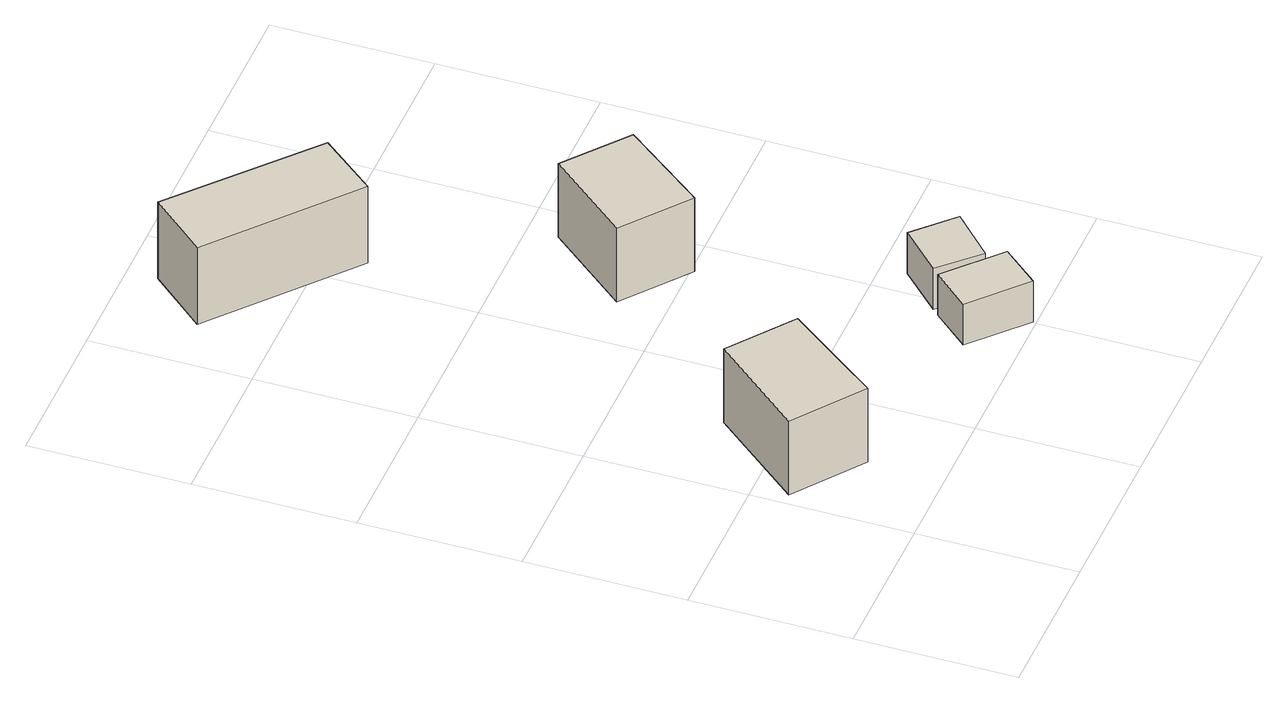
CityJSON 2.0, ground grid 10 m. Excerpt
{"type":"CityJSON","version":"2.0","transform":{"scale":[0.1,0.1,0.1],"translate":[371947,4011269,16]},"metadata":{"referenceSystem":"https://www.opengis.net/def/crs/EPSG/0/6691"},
"CityObjects":{
"building1":{"type":"Building","attributes":{"枝番":1,"利根川水系渡良瀬川洪水浸水想定区域（計画規模）.規模":"L1","利根川水系渡良瀬川洪水浸水想定区域（計画規模）.浸水ランク":"1","利根川水系渡良瀬川洪水浸水想定区域（計画規模）.浸水深":0.16,"利根川水系渡良瀬川洪水浸水想定区域（想定最大規模）.規模":"L2","利根川水系渡良瀬川洪水浸水想定区域（想定最大規模）.浸水ランク":"2","利根川水系渡良瀬川洪水浸水想定区域（想定最大規模）.浸水深":1.23,"利根川水系渡良瀬川洪水浸水想定区域（想定最大規模）.継続時間":94.9,"利根川水系利根川洪水浸水想定区域（計画規模）.規模":"L1","利根川水系利根川洪水浸水想定区域（計画規模）.浸水ランク":"2","利根川水系利根川洪水浸水想定区域（計画規模）.浸水深":2.3,"利根川水系利根川洪水浸水想定区域（想定最大規模）.規模":"L2","利根川水系利根川洪水浸水想定区域（想定最大規模）.浸水ランク":"3","利根川水系利根川洪水浸水想定区域（想定最大規模）.浸水深":4.32,"usage":"431","measuredHeight":13.5,"BuildingDetails.prefecture":"10","BuildingDetails.city":"10207","BuildingDetails.surveyYear":2016},"geometry":[{"type":"Solid","lod":"1","boundaries":[[[[0,1,2,3]],[[2,4,5,3]],[[1,6,4,2]],[[0,7,6,1]],[[3,5,7,0]],[[4,6,7,5]]]]}]},
"building2":{"type":"Building","attributes":{"枝番":1,"利根川水系渡良瀬川洪水浸水想定区域（計画規模）.規模":"L1","利根川水系渡良瀬川洪水浸水想定区域（計画規模）.浸水ランク":"1","利根川水系渡良瀬川洪水浸水想定区域（計画規模）.浸水深":0.37,"利根川水系渡良瀬川洪水浸水想定区域（想定最大規模）.規模":"L2","利根川水系渡良瀬川洪水浸水想定区域（想定最大規模）.浸水ランク":"2","利根川水系渡良瀬川洪水浸水想定区域（想定最大規模）.浸水深":1.43,"利根川水系渡良瀬川洪水浸水想定区域（想定最大規模）.継続時間":94.9,"利根川水系利根川洪水浸水想定区域（計画規模）.規模":"L1","利根川水系利根川洪水浸水想定区域（計画規模）.浸水ランク":"2","利根川水系利根川洪水浸水想定区域（計画規模）.浸水深":2.53,"利根川水系利根川洪水浸水想定区域（想定最大規模）.規模":"L2","利根川水系利根川洪水浸水想定区域（想定最大規模）.浸水ランク":"3","利根川水系利根川洪水浸水想定区域（想定最大規模）.浸水深":4.52,"usage":"431","BuildingDetails.prefecture":"10","BuildingDetails.city":"10207","BuildingDetails.surveyYear":2016},"geometry":[{"type":"Solid","lod":"1","boundaries":[[[[8,9,10,11]],[[10,12,13,11]],[[9,14,12,10]],[[8,15,14,9]],[[11,13,15,8]],[[12,14,15,13]]]]}]},
"building3":{"type":"Building","attributes":{"枝番":1,"利根川水系渡良瀬川洪水浸水想定区域（計画規模）.規模":"L1","利根川水系渡良瀬川洪水浸水想定区域（計画規模）.浸水ランク":"1","利根川水系渡良瀬川洪水浸水想定区域（計画規模）.浸水深":0.16,"利根川水系渡良瀬川洪水浸水想定区域（想定最大規模）.規模":"L2","利根川水系渡良瀬川洪水浸水想定区域（想定最大規模）.浸水ランク":"2","利根川水系渡良瀬川洪水浸水想定区域（想定最大規模）.浸水深":1.02,"利根川水系渡良瀬川洪水浸水想定区域（想定最大規模）.継続時間":31.8,"利根川水系利根川洪水浸水想定区域（計画規模）.規模":"L1","利根川水系利根川洪水浸水想定区域（計画規模）.浸水ランク":"2","利根川水系利根川洪水浸水想定区域（計画規模）.浸水深":2.13,"利根川水系利根川洪水浸水想定区域（想定最大規模）.規模":"L2","利根川水系利根川洪水浸水想定区域（想定最大規模）.浸水ランク":"3","利根川水系利根川洪水浸水想定区域（想定最大規模）.浸水深":4.12,"usage":"431","measuredHeight":9.5,"BuildingDetails.prefecture":"10","BuildingDetails.city":"10207","BuildingDetails.surveyYear":2016},"geometry":[{"type":"Solid","lod":"1","boundaries":[[[[16,17,18,19]],[[18,20,21,19]],[[17,22,20,18]],[[16,23,22,17]],[[19,21,23,16]],[[20,22,23,21]]]]}]},
"building4":{"type":"Building","attributes":{"枝番":1,"利根川水系渡良瀬川洪水浸水想定区域（計画規模）.規模":"L1","利根川水系渡良瀬川洪水浸水想定区域（計画規模）.浸水ランク":"1","利根川水系渡良瀬川洪水浸水想定区域（計画規模）.浸水深":0.46,"利根川水系渡良瀬川洪水浸水想定区域（想定最大規模）.規模":"L2","利根川水系渡良瀬川洪水浸水想定区域（想定最大規模）.浸水ランク":"2","利根川水系渡良瀬川洪水浸水想定区域（想定最大規模）.浸水深":1.53,"利根川水系渡良瀬川洪水浸水想定区域（想定最大規模）.継続時間":94.9,"利根川水系利根川洪水浸水想定区域（計画規模）.規模":"L1","利根川水系利根川洪水浸水想定区域（計画規模）.浸水ランク":"2","利根川水系利根川洪水浸水想定区域（計画規模）.浸水深":2.6,"利根川水系利根川洪水浸水想定区域（想定最大規模）.規模":"L2","利根川水系利根川洪水浸水想定区域（想定最大規模）.浸水ランク":"3","利根川水系利根川洪水浸水想定区域（想定最大規模）.浸水深":4.62,"usage":"454","BuildingDetails.prefecture":"10","BuildingDetails.city":"10207","BuildingDetails.surveyYear":2016},"geometry":[{"type":"Solid","lod":"1","boundaries":[[[[24,25,26,27]],[[26,28,29,27]],[[25,30,28,26]],[[24,31,30,25]],[[27,29,31,24]],[[28,30,31,29]]]]}]},
"building5":{"type":"Building","attributes":{"枝番":1,"利根川水系渡良瀬川洪水浸水想定区域（計画規模）.規模":"L1","利根川水系渡良瀬川洪水浸水想定区域（計画規模）.浸水ランク":"1","利根川水系渡良瀬川洪水浸水想定区域（計画規模）.浸水深":0.16,"利根川水系渡良瀬川洪水浸水想定区域（想定最大規模）.規模":"L2","利根川水系渡良瀬川洪水浸水想定区域（想定最大規模）.浸水ランク":"2","利根川水系渡良瀬川洪水浸水想定区域（想定最大規模）.浸水深":0.93,"利根川水系渡良瀬川洪水浸水想定区域（想定最大規模）.継続時間":35.2,"利根川水系利根川洪水浸水想定区域（計画規模）.規模":"L1","利根川水系利根川洪水浸水想定区域（計画規模）.浸水ランク":"2","利根川水系利根川洪水浸水想定区域（計画規模）.浸水深":2,"利根川水系利根川洪水浸水想定区域（想定最大規模）.規模":"L2","利根川水系利根川洪水浸水想定区域（想定最大規模）.浸水ランク":"3","利根川水系利根川洪水浸水想定区域（想定最大規模）.浸水深":4.02,"usage":"431","measuredHeight":11,"BuildingDetails.prefecture":"10","BuildingDetails.city":"10207","BuildingDetails.surveyYear":2016},"geometry":[{"type":"Solid","lod":"1","boundaries":[[[[32,33,34,35]],[[34,36,37,35]],[[33,38,36,34]],[[32,39,38,33]],[[35,37,39,32]],[[36,38,39,37]]]]}]}
},
"vertices":[
[6,78,9],[54,135,9],[94,105,9],[49,46,9],[94,105,63],[49,46,63],[54,135,63],[6,78,63],
[168,32,7],[188,55,7],[221,25,7],[201,2,7],[221,25,37],[201,2,37],[188,55,37],[168,32,37],
[32,445,10],[63,480,10],[146,408,10],[117,373,10],[146,408,66],[117,373,66],[63,480,66],[32,445,66],
[192,59,7],[217,84,7],[241,61,7],[215,36,7],[241,61,37],[215,36,37],[217,84,37],[192,59,37],
[134,229,9],[177,280,9],[216,249,9],[175,197,9],[216,249,63],[175,197,63],[177,280,63],[134,229,63]
]}
